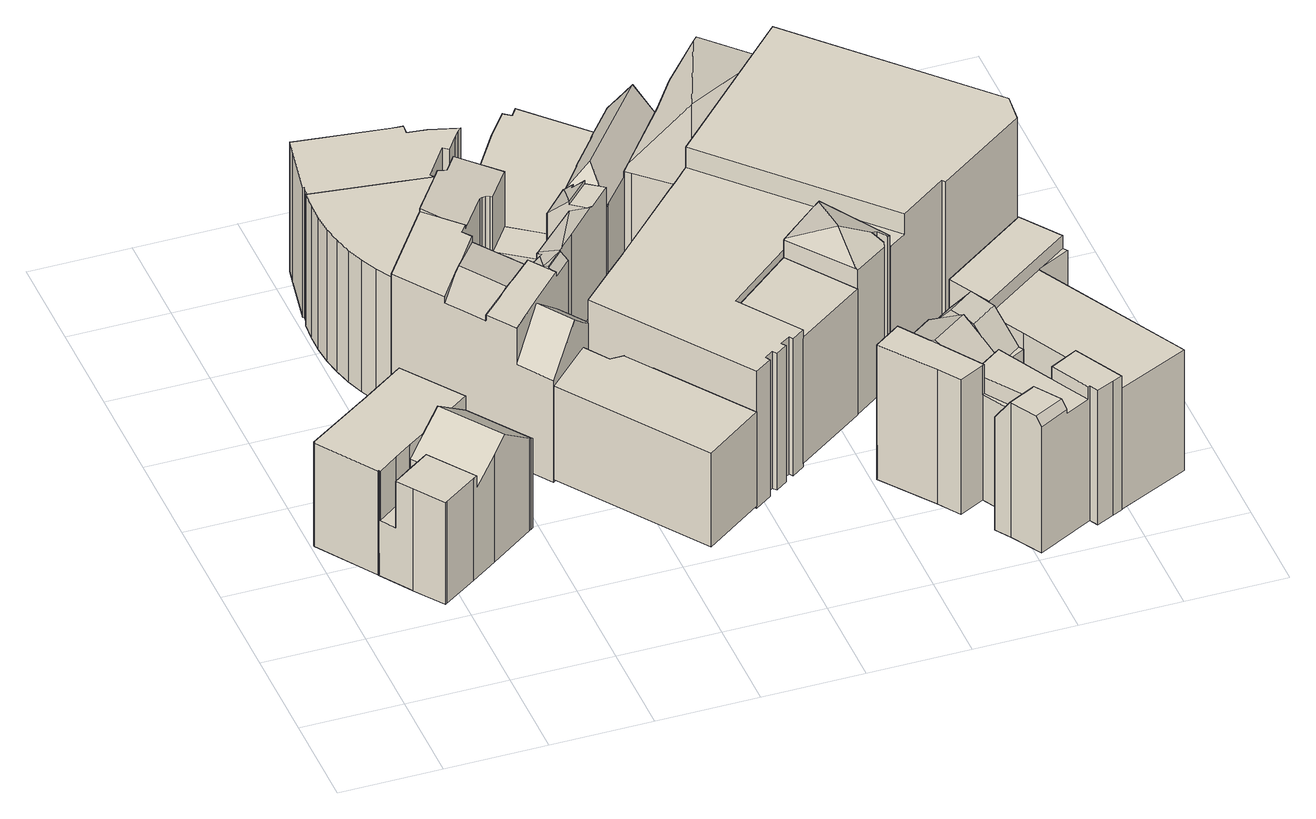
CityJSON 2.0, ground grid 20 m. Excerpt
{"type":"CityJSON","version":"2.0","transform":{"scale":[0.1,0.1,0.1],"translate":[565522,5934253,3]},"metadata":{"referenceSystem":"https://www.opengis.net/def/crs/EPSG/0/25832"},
"CityObjects":{
"building1":{"type":"Building","attributes":{"Gemeindeschluessel":"02100108","Geometrietyp2DReferenz":"3000","measuredHeight":23.36,"function":"31001_2010","roofType":"1000","storeysAboveGround":7},"address":[{"Country":"Germany","Locality":"Hamburg","ThoroughfareName":"Poststraße","ThoroughfareNumber":"23"}],"geometry":[{"type":"Solid","lod":"2","boundaries":[[[[0,1,2,3]],[[3,2,4,5]],[[5,4,6,7]],[[7,6,8,9]],[[9,8,10,11]],[[11,10,12,13]],[[13,12,14,15]],[[15,14,16,17]],[[18,19,20,21]],[[20,19,22,16,14,12,10,8,6,4,2,1,23]],[[24,18,21,25,0,3,5,7,9,11,13,15,17]],[[18,24,22,19]],[[24,17,16,22]],[[25,21,20,23]],[[0,25,23,1]]]]}]},
"building2":{"type":"Building","attributes":{"Gemeindeschluessel":"02100108","Geometrietyp2DReferenz":"3000","measuredHeight":26.56,"function":"31001_2010","roofType":"3100","storeysAboveGround":5},"address":[{"Country":"Germany","Locality":"Hamburg","ThoroughfareName":"Poststraße","ThoroughfareNumber":"17"}],"geometry":[{"type":"Solid","lod":"2","boundaries":[[[[26,27,28,29,30,31,32]],[[33,32,31,34]],[[34,31,30,15]],[[15,30,29,13]],[[13,29,28,11]],[[26,35,36,27]],[[37,38,39,40]],[[40,39,41,42]],[[43,44,45,46]],[[9,47,48,7]],[[49,50,51,52]],[[52,51,53,54]],[[55,56,37,40,42,33,34,15,13,11,57,58,9,7,5,49,52,54]],[[44,43,59,58,57,36]],[[50,49,5,60]],[[55,54,53,61,62]],[[47,9,58,59]],[[5,7,48,63,60]],[[56,55,62,46,45,64]],[[38,37,56,64]],[[33,42,41,35,26,32]],[[57,11,28,27,36]],[[61,53,51,50,60,63]],[[61,63,48,47,59,43,46,62]],[[38,64,45,44,36,35,41,39]]]]}]},
"building3":{"type":"Building","attributes":{"Gemeindeschluessel":"02100108","Geometrietyp2DReferenz":"3000","measuredHeight":29.61,"function":"31001_2310","roofType":"1000","storeysAboveGround":7},"address":[{"Country":"Germany","Locality":"Hamburg","ThoroughfareName":"Gerhofstraße","ThoroughfareNumber":"8"}],"geometry":[{"type":"Solid","lod":"2","boundaries":[[[[65,66,67,68]],[[69,70,66,65]],[[71,72,70,69]],[[73,74,72,71]],[[75,76,74,73]],[[77,78,76,75]],[[77,79,80,78]],[[79,81,82,80]],[[83,82,81,84]],[[83,84,85,86]],[[86,85,87,88]],[[88,87,89,90]],[[91,90,89,92]],[[67,91,92,68]],[[79,77,75,73,71,69,65,68,92,89,87,85,84,81]],[[66,70,72,74,76,78,80,82,83,86,88,90,91,67]]]]}]},
"building4":{"type":"Building","attributes":{"Gemeindeschluessel":"02100108","Geometrietyp2DReferenz":"3000","measuredHeight":29.08,"function":"31001_1120","roofType":"1000","storeysAboveGround":8},"address":[{"Country":"Germany","Locality":"Hamburg","ThoroughfareName":"Gerhofstraße","ThoroughfareNumber":"10"}],"geometry":[{"type":"Solid","lod":"2","boundaries":[[[[93,94,95,96]],[[96,95,97,98]],[[98,97,99,100]],[[100,99,101,102]],[[102,101,103,104]],[[104,103,105,106]],[[106,105,107,108]],[[108,107,109,110]],[[110,109,111,112]],[[112,111,113,114]],[[114,113,115,116]],[[116,115,117,118]],[[118,117,119,120]],[[120,119,121,122]],[[122,121,123,124]],[[124,123,125,126]],[[126,125,127,128]],[[128,127,129,130]],[[130,129,131,132]],[[132,131,133,134]],[[94,93,134,133]],[[134,93,96,98,100,102,104,106,108,110,112,114,116,118,120,122,124,126,128,130,132]],[[94,133,131,129,127,125,123,121,119,117,115,113,111,109,107,105,103,101,99,97,95]]]]}]},
"building5":{"type":"Building","attributes":{"Gemeindeschluessel":"02100108","Geometrietyp2DReferenz":"3000","measuredHeight":31.84,"function":"31001_2310","roofType":"1000","storeysAboveGround":7},"address":[{"Country":"Germany","Locality":"Hamburg","ThoroughfareName":"Poststraße","ThoroughfareNumber":"16"}],"geometry":[{"type":"Solid","lod":"2","boundaries":[[[[135,136,137,138]],[[136,139,140,141,142,137]],[[143,144,145]],[[146,147,148,149,150,151,152,153]],[[154,155,156,157,158,159,144,143]],[[160,154,143]],[[161,162,163,164,165]],[[158,157,166]],[[156,167,168,157]],[[169,170,171,172,173,174]],[[175,176,177,178,172,171]],[[179,180,181,182,183]],[[184,185,186,187,188,189,190,191,192]],[[193,194,195,196,197]],[[198,199,200]],[[201,202,203]],[[204,205,206]],[[207,208,209,210]],[[210,209,211,212]],[[212,211,213,214]],[[204,215,216]],[[217,218,219]],[[220,221,222]],[[145,223,143]],[[161,224,162]],[[225,226,227,228]],[[228,227,229,230]],[[152,231,232,153]],[[197,142,141,193]],[[233,151,150,234]],[[164,154,160,165]],[[179,235,180]],[[148,174,173,149]],[[236,178,177,237]],[[237,177,176,238]],[[182,175,171,183]],[[239,192,191,240]],[[240,191,190,241]],[[242,185,184,243]],[[243,184,192,239]],[[244,195,194,245]],[[245,194,193,246]],[[247,248,249,250,251,252,253,254,244,245,246,255,256,257,258,259,260,261,262,263,264,265,266,267,268,269,270,225,228,230,271,233,234,272,273,236,237,238,274,275],[276,277,278,279,280,207,210,212,214,281,282,283,284,285,286,287,288,289,290,291,292,293,242,243,239,240,241,294,295]],[[199,198,296,297,298,222,221,223,289,288,287,286,285,284,283,299]],[[265,264,263,262,261,260,259,258,135,138,300,301,218,217,302,303,304,203,202,305,266]],[[154,164,163,196,195,244,254,253,252,155]],[[252,251,250,249,248,306,307,167,156,155]],[[258,257,256,255,246,193,141,140,139,136,135]],[[305,308,216,215,309,269,268,267,266]],[[283,282,281,214,213,206,205,310,299]],[[280,279,278,146,153,232,311,208,207]],[[223,145,144,159,291,290,289]],[[138,137,142,197,196,163,162,224,312,300]],[[172,178,236,273,272,234,150,149,173]],[[277,276,295,169,174,148,147,146,278]],[[293,292,291,159,158,166,186,185,242]],[[175,182,181,275,274,238,176]],[[190,189,170,169,295,294,241]],[[188,168,179,183,171,170,189]],[[248,247,275,181,180,235,306]],[[166,157,168,188,187,186]],[[313,161,165,160,143]],[[231,152,151,233,271,230,229]],[[309,314,226,225,270,269]],[[315,220,316,219]],[[317,200,318,201]],[[307,306,235,179,168,167]],[[319,316,220,222,298,297,296,198,200,317]],[[301,300,312,224,161,313,143,223,221,220,315,219,218]],[[204,206,213,211,209,208,311,232,231,229,227,226,314,309,215]],[[304,303,302,217,219,316,319,317,201,203]],[[202,201,318,200,199,299,310,205,204,216,308,305]]]]}]},
"building6":{"type":"Building","attributes":{"Gemeindeschluessel":"02100108","Geometrietyp2DReferenz":"3000","measuredHeight":21.12,"function":"31001_2310","roofType":"1000","storeysAboveGround":5},"address":[{"Country":"Germany","Locality":"Hamburg","ThoroughfareName":"Poststraße","ThoroughfareNumber":"12"}],"geometry":[{"type":"Solid","lod":"2","boundaries":[[[[320,321,322,323]],[[324,325,326,327]],[[325,324,323,322]],[[327,326,328,329]],[[321,320,330,331]],[[331,330,329,328]],[[329,330,320,323,324,327]],[[331,328,326,325,322,321]]]]}]},
"building7":{"type":"Building","attributes":{"Gemeindeschluessel":"02100108","Geometrietyp2DReferenz":"3000","measuredHeight":7.45,"function":"31001_2080","roofType":"1000","storeysAboveGround":1},"address":[{"Country":"Germany","Locality":"Hamburg","ThoroughfareName":"Jungfernstieg"}],"geometry":[{"type":"Solid","lod":"2","boundaries":[[[[332,333,334,335]],[[335,334,336,337]],[[337,336,338,339]],[[339,338,340,341]],[[341,340,342,343]],[[343,342,344,345]],[[345,344,346,347]],[[348,349,333,332]],[[350,351,352,353]],[[352,351,354,355,346,344,342,340,338,336,334,333,349]],[[348,332,335,337,339,341,343,345,347,356,357,350,353]],[[348,353,352,349]],[[350,357,354,351]],[[357,356,355,354]],[[356,347,346,355]]]]}]},
"building8":{"type":"Building","attributes":{"Gemeindeschluessel":"02100108","Geometrietyp2DReferenz":"3000","measuredHeight":11.3,"function":"31001_2090","roofType":"1000","storeysAboveGround":2},"address":[{"Country":"Germany","Locality":"Hamburg","ThoroughfareName":"Jungfernstieg"}],"geometry":[{"type":"Solid","lod":"2","boundaries":[[[[358,359,360,361]],[[361,360,362,363]],[[363,362,364,365]],[[365,364,366,367]],[[367,366,368,369]],[[369,368,370,371]],[[371,370,372,373]],[[373,372,374,375]],[[375,374,376,377]],[[377,376,378,379]],[[379,378,380,381]],[[381,380,382,383]],[[384,385,386,387]],[[388,389,385,384]],[[383,382,389,388]],[[359,358,387,386]],[[387,358,361,363,365,367,369,371,373,375,377,379,381,383,388,384]],[[359,386,385,389,382,380,378,376,374,372,370,368,366,364,362,360]]]]}]},
"building9":{"type":"Building","attributes":{"Gemeindeschluessel":"02100108","Geometrietyp2DReferenz":"3000","measuredHeight":28.36,"function":"31001_2310","roofType":"1000","storeysAboveGround":6},"address":[{"Country":"Germany","Locality":"Hamburg","ThoroughfareName":"Große Bleichen","ThoroughfareNumber":"14"}],"geometry":[{"type":"Solid","lod":"2","boundaries":[[[[390,391,392,393]],[[394,395,391,390]],[[396,397,395,394]],[[397,396,393,392]],[[393,396,394,390]],[[397,392,391,395]]]]}]},
"building10":{"type":"Building","attributes":{"Gemeindeschluessel":"02100108","Geometrietyp2DReferenz":"3000","measuredHeight":32.13,"function":"31001_2010","roofType":"3100","storeysAboveGround":7},"address":[{"Country":"Germany","Locality":"Hamburg","ThoroughfareName":"Jungfernstieg"}],"geometry":[{"type":"Solid","lod":"2","boundaries":[[[[398,399,400,401,402,403,404]],[[405,406,407,408]],[[409,410,411]],[[406,412,407]],[[413,414,415,416]],[[417,400,399,418]],[[418,399,398,419]],[[419,398,404,420]],[[421,422,423,424]],[[416,409,425,426]],[[416,426,427,413]],[[428,382,380,429]],[[415,430,431,416]],[[416,431,432]],[[433,432,431,430,378,380,382,434]],[[435,436,425,409,411,405,408,437]],[[438,378,430,415,414,439]],[[440,441,417,418,419,420,421,424,435,437,428,429,438,439,442,443]],[[428,437,408,407,412,434,382]],[[433,434,412,406]],[[438,429,380,378]],[[443,442,444,445,446]],[[442,439,414,413,427,444]],[[432,433,410]],[[447,441,440,448]],[[448,440,443,446]],[[436,435,424,423]],[[417,441,447,401,400]],[[421,420,404,403,422]],[[416,432,410,409]],[[411,410,433,406,405]],[[402,401,447,448,446,445]],[[402,445,444,427,426,425,436,423,422,403]]]]}]},
"building11":{"type":"Building","attributes":{"Gemeindeschluessel":"02100108","Geometrietyp2DReferenz":"3000","measuredHeight":34.89,"function":"31001_2050","roofType":"3500","storeysAboveGround":9},"address":[{"Country":"Germany","Locality":"Hamburg","ThoroughfareName":"Große Bleichen","ThoroughfareNumber":"10"}],"geometry":[{"type":"Solid","lod":"2","boundaries":[[[[449,450,451,452]],[[453,454,455,456,457,458,450,449]],[[459,456,455]],[[460,461,462,463]],[[464,458,457,465]],[[466,467,460,463,468,469,470,471,464,465]],[[452,451,471,470,472]],[[472,470,469,473,474]],[[467,466,459,455,454]],[[466,465,457,456,459]],[[473,469,468,475]],[[475,468,463,462]],[[460,467,454,453,461]],[[464,471,451,450,458]],[[475,462,461,453,449,474,473]],[[472,474,449,452]]]]}]},
"building12":{"type":"Building","attributes":{"Gemeindeschluessel":"02100108","Geometrietyp2DReferenz":"3000","measuredHeight":35.38,"function":"31001_2310","roofType":"1000","storeysAboveGround":5},"address":[{"Country":"Germany","Locality":"Hamburg","ThoroughfareName":"Jungfernstieg","ThoroughfareNumber":"30"}],"geometry":[{"type":"Solid","lod":"2","boundaries":[[[[476,477,478,348]],[[353,479,480,350]],[[350,480,481,482]],[[483,484,485,486]],[[487,488,489,490]],[[490,489,491,492]],[[492,491,493,494]],[[494,493,495,496]],[[496,495,497,498]],[[498,497,499,500]],[[500,499,501,502]],[[502,501,503,504]],[[504,503,505,506]],[[507,508,509,510]],[[510,509,511,512]],[[512,511,513,514]],[[515,516,517,518]],[[518,517,519,520]],[[508,507,521,522]],[[506,505,523,524]],[[515,518,520,483,486,525,487,490,492,494,496,498,500,502,504,506,524,476,348,353,350,482,521,507,510,512,514]],[[526,485,484,519,517,516,527,528,481,480,479,478,477,523,505,503,501,499,497,495,493,491,489,488]],[[515,514,513,529,527,516]],[[530,528,527,529]],[[519,484,483,520]],[[521,482,481,528,530,522]],[[526,488,487,525]],[[485,526,525,486]],[[478,479,353,348]],[[523,477,476,524]],[[530,529,513,511,509,508,522]]]]}]},
"building13":{"type":"Building","attributes":{"Gemeindeschluessel":"02100108","Geometrietyp2DReferenz":"3000","measuredHeight":30.94,"function":"31001_2010","roofType":"3100","storeysAboveGround":7},"address":[{"Country":"Germany","Locality":"Hamburg","ThoroughfareName":"Große Bleichen","ThoroughfareNumber":"5"}],"geometry":[{"type":"Solid","lod":"2","boundaries":[[[[531,532,533]],[[534,535,536,537,538,533,532]],[[531,533,538,539,540,541,542]],[[534,543,544,545,546]],[[547,548,549,550,551,552,553]],[[531,554,555,544,543,532]],[[556,557,558,548,547]],[[542,559,560,555,554]],[[561,562,558,557]],[[563,564,565,566]],[[567,568,560,559]],[[536,569,537]],[[546,535,534]],[[565,570,571,572,566]],[[573,572,574,575]],[[540,576,577,541]],[[578,553,552,579]],[[563,551,550,564]],[[580,581,582,583]],[[583,582,584,585]],[[586,587,588,589]],[[590,545,544,555,560,568,591]],[[580,583,585,592,593,578,579,573,575,594,595,590,591,596,597,598,599]],[[549,600,586,589,601,602,577,576,570]],[[590,595,603,569,536,535,546,545]],[[573,579,552,551,563,566,572]],[[602,601,597,596]],[[600,549,548,558,562]],[[592,585,584,587,586,600,562,561]],[[581,580,599,604]],[[604,599,598,605]],[[598,597,601,589,588,605]],[[593,592,561,557,556]],[[549,570,565,564,550]],[[531,542,554]],[[578,593,556,547,553]],[[596,591,568,567,602]],[[534,532,543]],[[541,577,602,567,559,542]],[[539,538,537]],[[603,595,594,606]],[[606,594,575,574]],[[571,570,576,540,539]],[[604,605,588,587,584,582,581]],[[571,539,537,569,603,606,574,572]]]]}]},
"building14":{"type":"Building","attributes":{"Gemeindeschluessel":"02100108","Geometrietyp2DReferenz":"3000","measuredHeight":28.99,"function":"31001_2310","roofType":"3500","storeysAboveGround":6},"address":[{"Country":"Germany","Locality":"Hamburg","ThoroughfareName":"Jungfernstieg","ThoroughfareNumber":"34"}],"geometry":[{"type":"Solid","lod":"2","boundaries":[[[[607,608,609,610,611]],[[612,613,608,607]],[[614,611,610,615]],[[615,610,609,616]],[[617,618,619,614,615,616,620,621]],[[611,614,619,622]],[[623,624,617,621,625]],[[626,618,617,624]],[[625,621,620,613,612]],[[622,619,618,626]],[[620,616,609,608,613]],[[625,612,607,623]],[[622,626,624,623,607,611]]]]}]},
"building15":{"type":"Building","attributes":{"Gemeindeschluessel":"02100108","Geometrietyp2DReferenz":"3000","measuredHeight":30.17,"function":"31001_2010","roofType":"1000","storeysAboveGround":7},"address":[{"Country":"Germany","Locality":"Hamburg","ThoroughfareName":"Große Bleichen","ThoroughfareNumber":"3"}],"geometry":[{"type":"Solid","lod":"2","boundaries":[[[[627,628,629,630]],[[630,629,631,632]],[[633,634,635,636]],[[627,630,632,637,638,639,635,634]],[[633,636,640,641,642,631,629,628]],[[639,638,643,644,641,640]],[[633,628,627,634]],[[640,636,635,639]],[[637,632,631,642,645,646]],[[645,642,641,644]],[[643,638,637,646]],[[643,646,645,644]]]]}]}
},
"vertices":[
[123,551,16],[123,551,249],[217,617,249],[217,617,16],[300,500,249],[300,500,16],[189,423,249],[189,423,16],[158,401,249],[158,401,16],[123,377,249],[123,377,16],[83,348,249],[83,348,16],[82,349,249],[82,349,16],[81,351,249],[81,351,16],[1,466,16],[1,466,249],[2,467,249],[2,467,16],[79,349,249],[1,468,249],[79,349,16],[1,468,16],
[100,317,140],[143,347,140],[123,377,140],[83,348,140],[82,349,140],[81,348,140],[80,348,140],[80,348,16],[81,348,16],[100,317,245],[143,347,245],[165,230,16],[165,230,245],[162,228,245],[162,228,16],[122,285,245],[122,285,16],[178,371,217],[178,371,245],[241,282,245],[241,282,217],[158,401,218],[189,423,246],[383,382,16],[383,382,217],[379,379,221],[379,379,16],[376,377,223],[376,377,16],[286,313,16],[233,276,16],[143,347,16],[179,372,16],[179,372,218],[300,500,217],[312,332,282],[286,313,257],[229,450,282],[233,276,245],
[208,965,12],[208,965,308],[205,1001,308],[205,1001,12],[214,930,12],[214,930,308],[223,895,12],[223,895,308],[235,861,12],[235,861,308],[250,828,12],[250,828,308],[268,797,12],[268,797,308],[382,955,12],[382,955,308],[445,1041,12],[445,1041,308],[443,1041,308],[443,1041,12],[361,1052,12],[361,1052,308],[210,1072,12],[210,1072,308],[208,1073,12],[208,1073,308],[205,1037,308],[205,1037,12],
[214,1096,13],[214,1096,304],[211,1096,304],[211,1096,13],[229,1197,304],[229,1197,13],[235,1228,304],[235,1228,13],[420,1204,304],[420,1204,13],[439,1202,304],[439,1202,13],[440,1202,304],[440,1202,13],[438,1183,304],[438,1183,13],[476,1178,304],[476,1178,13],[534,1162,304],[534,1162,13],[525,1153,304],[525,1153,13],[516,1141,304],[516,1141,13],[494,1111,304],[494,1111,13],[483,1119,304],[483,1119,13],[436,1054,304],[436,1054,13],[440,1047,304],[440,1047,13],[442,1047,304],[442,1047,13],[443,1043,304],[443,1043,13],[443,1041,304],[443,1041,13],[361,1052,304],[361,1052,13],[210,1072,304],[210,1072,13],
[469,507,232],[531,569,307],[484,638,307],[423,574,232],[556,594,277],[571,609,259],[594,632,232],[545,702,232],[529,725,314],[537,765,305],[513,748,303],[520,956,179],[579,915,179],[600,900,179],[652,956,179],[629,972,179],[624,975,179],[564,1019,179],[519,957,179],[571,751,319],[570,752,319],[571,753,319],[541,783,301],[539,775,303],[543,769,305],[536,715,319],[538,712,314],[545,702,302],[582,740,302],[571,751,317],[536,715,317],[537,779,301],[574,755,319],[633,875,301],[601,900,286],[600,899,286],[633,875,322],[652,955,285],[652,956,285],[600,900,285],[680,922,322],[660,936,301],[667,945,300],[654,954,287],[660,855,315],[666,851,315],[712,899,315],[680,922,315],[633,875,315],[522,805,179],[525,799,179],[537,779,179],[541,783,179],[633,875,179],[600,899,179],[527,823,179],[523,818,179],[522,812,179],[594,632,179],[554,690,179],[599,722,179],[582,740,179],[545,702,179],[441,850,301],[441,850,314],[399,791,314],[376,761,314],[334,702,314],[334,702,301],[406,921,314],[441,885,314],[441,885,306],[514,960,3],[514,960,303],[507,961,304],[507,961,3],[500,959,305],[500,959,3],[494,956,306],[494,956,3],[378,949,321],[378,949,314],[385,628,301],[385,628,314],[434,676,314],[461,704,314],[510,752,314],[510,752,301],[513,748,314],[545,702,314],[445,1041,3],[445,1041,321],[463,1040,318],[463,1040,3],[487,1073,318],[487,1073,3],[564,1019,303],[519,957,303],[624,975,3],[629,972,3],[666,851,319],[654,954,3],[667,945,3],[660,936,3],[522,812,3],[523,818,3],[527,823,3],[525,799,3],[522,805,3],[599,722,3],[554,690,3],[594,632,3],[666,851,3],[605,787,3],[582,764,3],[574,755,3],[571,753,3],[570,752,3],[571,751,3],[582,740,3],[571,609,3],[556,594,3],[531,569,3],[469,507,3],[423,574,3],[414,587,3],[385,628,3],[367,654,3],[353,675,3],[338,696,3],[334,702,3],[268,797,3],[376,946,3],[378,949,3],[382,955,3],[430,1020,3],[564,1019,3],[652,956,3],[652,955,3],[680,922,3],[712,899,3],[600,900,3],[579,915,3],[520,956,3],[519,957,3],[517,958,3],[441,885,3],[429,869,3],[428,868,3],[441,850,3],[477,799,3],[488,783,3],[493,775,3],[510,752,3],[513,748,3],[537,765,3],[543,769,3],[539,775,3],[537,779,3],[600,899,3],[601,900,3],[477,799,301],[488,783,301],[493,775,301],[428,868,314],[423,574,314],[414,587,314],[367,654,301],[353,675,301],[338,696,301],[268,797,314],[605,787,319],[582,764,319],[376,946,314],[382,955,320],[429,869,314],[517,958,303],[484,638,314],[536,715,314],[430,1020,321],[447,690,314],[447,690,317],[388,776,317],[388,776,314],[428,718,317],
[589,546,10],[589,546,221],[616,546,221],[616,546,10],[781,312,10],[781,312,221],[664,228,221],[664,228,10],[469,507,221],[469,507,10],[556,594,10],[556,594,221],
[605,787,4],[605,787,78],[712,899,78],[712,899,4],[719,907,78],[719,907,4],[772,971,78],[772,971,4],[776,967,78],[776,967,4],[759,950,78],[759,950,4],[767,943,78],[767,943,4],[783,960,78],[783,960,4],[676,714,4],[676,714,78],[836,877,4],[836,877,78],[820,861,78],[820,861,4],[800,911,78],[816,929,78],[816,929,4],[800,911,4],
[494,1111,11],[494,1111,125],[516,1141,125],[516,1141,11],[525,1153,125],[525,1153,11],[526,1152,125],[526,1152,11],[535,1162,125],[535,1162,11],[565,1199,125],[565,1199,11],[658,1340,125],[658,1340,11],[696,1390,125],[696,1390,11],[711,1379,125],[711,1379,11],[723,1396,125],[723,1396,11],[843,1271,125],[843,1271,11],[771,1202,125],[771,1202,11],[778,1197,125],[778,1197,11],[487,1073,11],[487,1073,125],[474,1083,125],[474,1083,11],[624,975,11],[624,975,125],
[816,516,11],[816,516,295],[947,625,295],[947,625,11],[900,396,11],[900,396,295],[1039,494,11],[1039,494,295],
[667,945,284],[660,936,269],[712,899,269],[713,900,271],[705,961,331],[654,955,284],[654,954,284],[739,1111,128],[788,1186,123],[736,1136,123],[725,1120,124],[756,1099,123],[800,1177,129],[739,1110,129],[776,1194,123],[829,1158,123],[879,1233,123],[872,1241,123],[813,1169,123],[712,899,10],[660,936,10],[667,945,10],[654,954,10],[700,1019,10],[700,1019,278],[701,1024,274],[701,1024,10],[756,1099,268],[813,1169,268],[829,1158,294],[778,1197,10],[771,1202,10],[872,1241,125],[813,1169,125],[809,1171,125],[792,1183,125],[776,1194,125],[758,1097,10],[758,1097,272],[725,1120,10],[843,1271,10],[879,1233,10],[786,988,10],[719,907,10],[828,1157,10],[888,1117,10],[828,1157,294],[851,1142,331],[888,1117,271],[719,907,270],[786,988,269],
[1040,597,361],[1043,706,336],[1025,692,335],[950,628,335],[1097,578,345],[1109,587,338],[1120,570,338],[1125,568,337],[1127,570,336],[1044,706,336],[1122,566,337],[1096,578,12],[1096,578,345],[1110,555,337],[1110,555,12],[1044,706,12],[1127,570,12],[1122,566,12],[1109,587,12],[1107,543,12],[1039,494,12],[947,625,12],[1025,692,12],[947,625,334],[1039,494,337],[1037,497,338],[1107,543,334],
[641,679,4],[641,679,312],[676,714,312],[820,861,312],[836,877,312],[853,895,312],[853,895,4],[1025,692,4],[1025,692,312],[947,625,312],[947,625,4],[900,396,4],[900,396,312],[874,378,312],[874,378,4],[869,386,312],[869,386,4],[850,373,312],[850,373,4],[856,365,312],[856,365,4],[833,349,312],[833,349,4],[827,357,312],[827,357,4],[810,345,312],[810,345,4],[815,336,312],[815,336,4],[781,312,312],[781,312,4],[1452,842,4],[1452,842,358],[1446,783,358],[1446,783,4],[1264,654,358],[1264,654,4],[1259,661,358],[1259,661,4],[1128,568,4],[1128,568,312],[1127,570,312],[1127,570,4],[1044,706,312],[1044,706,4],[1130,1181,4],[1130,1181,358],[571,609,312],[571,609,4],[816,516,4],[816,516,312],[1164,593,312],[866,908,312],[1164,593,358],[866,908,358],
[1182,316,317],[1173,334,318],[1177,326,324],[1151,375,287],[1138,399,269],[1058,342,269],[1099,282,318],[1104,274,324],[1110,266,318],[1150,205,268],[1216,252,268],[1198,287,295],[1163,352,319],[1215,389,319],[1190,436,253],[1138,399,253],[1170,67,318],[1225,95,318],[1214,111,289],[1205,123,267],[1195,118,267],[1195,118,268],[1151,95,269],[1188,304,316],[1240,341,316],[1171,65,318],[1200,14,318],[1259,44,318],[1216,252,253],[1268,289,253],[1206,4,299],[1265,35,300],[1195,118,253],[1205,123,253],[1164,185,253],[1161,183,253],[1217,249,253],[1273,279,253],[1058,342,318],[1164,185,289],[1164,185,318],[1161,183,318],[1161,183,15],[1110,157,318],[1110,157,15],[1150,205,289],[1216,252,289],[1151,95,15],[1195,118,15],[1362,62,15],[1362,62,317],[1328,46,317],[1328,46,15],[1319,63,317],[1319,63,15],[1316,62,289],[1316,62,317],[1275,139,317],[1275,139,289],[1190,436,15],[1273,279,15],[1206,4,15],[1171,65,15],[1081,201,15],[1005,304,15],[1217,249,15],[1275,138,15],[1331,168,15],[1382,71,15],[1265,35,289],[1275,138,289],[1217,249,289],[1005,304,318],[1382,71,317],[1331,168,317],[1081,201,318],
[943,1087,302],[1016,1279,283],[938,1189,282],[888,1117,284],[786,988,284],[1117,1195,282],[1026,1291,282],[786,988,12],[888,1117,12],[938,1189,12],[853,895,12],[783,960,12],[772,971,12],[1026,1291,12],[1130,1181,12],[772,971,282],[883,925,286],[853,895,282],[1130,1181,276],[783,960,282],
[1382,71,17],[1382,71,289],[1331,168,289],[1331,168,17],[1273,279,289],[1273,279,17],[1525,137,289],[1525,137,17],[1362,443,17],[1362,443,289],[1190,436,17],[1368,563,17],[1429,477,17],[1429,477,289],[1423,486,289],[1235,352,289],[1368,563,318],[1423,486,318],[1235,352,318],[1190,436,318]
]}
